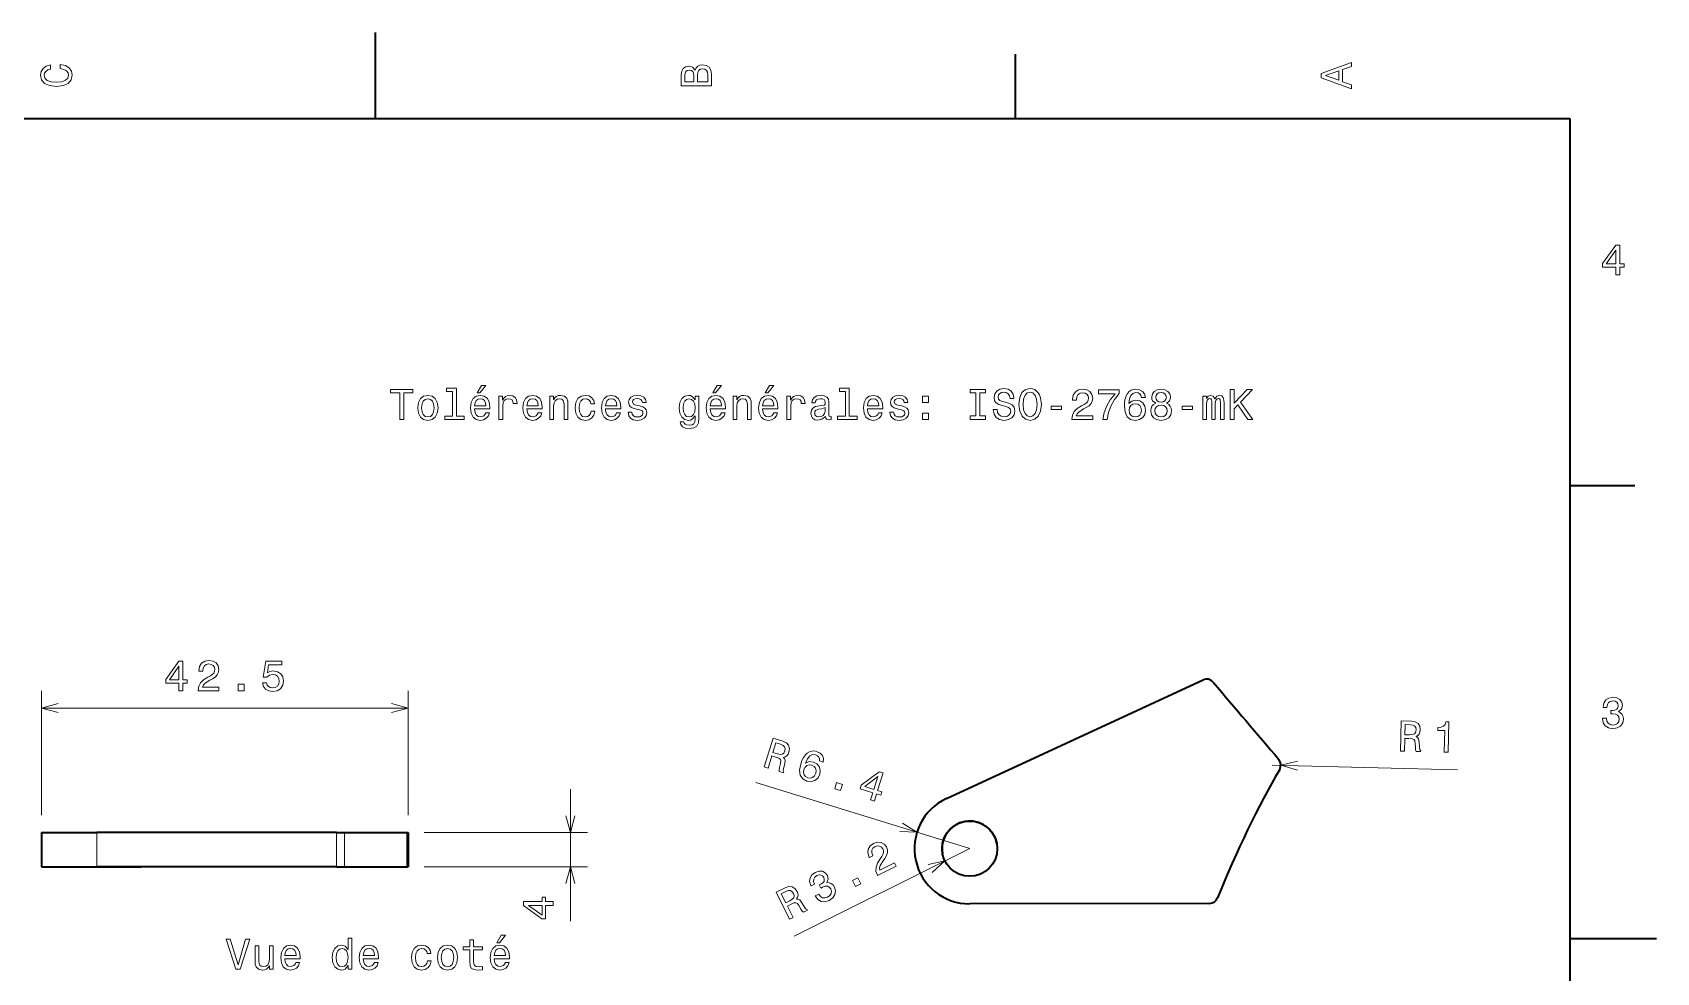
# Model space of a CAD drawing. Extents: x 0 to 297, y 0 to 210.
# Drawn here: x 108.7 to 297, y 101.1 to 210 of the extents above; entities that cross this region are included whole.
import ezdxf

# ---------------------------------------------------------------- set-up
doc = ezdxf.new("R2010")
doc.units = 0

msp = doc.modelspace()

# ---------------------------------------------------------------- linework, layer by layer
at = {"color": 7, "lineweight": 35, "ltscale": 0.25}
for p, q in [((148.5, 200), (148.5, 210)), ((287, 105), (297, 105))]:
    msp.add_line(p, q, dxfattribs=at)
at = {"color": 7, "lineweight": 35, "ltscale": 0.1875}
for p, q in [((222.699997, 200), (222.699997, 207.5)), ((287, 157.5), (294.5, 157.5))]:
    msp.add_line(p, q, dxfattribs=at)
at = {"color": 7, "lineweight": 35}
for p, q in [((287, 200), (10, 200)), ((287, 10), (287, 200)), ((214.685913, 121.222473), (244.429321, 134.967102)), ((143.974976, 117.287933), (116.174438, 117.287933)), ((143.974976, 113.287933), (116.174438, 113.287933)), ((245.184814, 109.072693), (217.384399, 109.012756))]:
    msp.add_line(p, q, dxfattribs=at)
at = {"color": 7, "lineweight": 13, "ltscale": 0.360513}
for p, q in [((109.774414, 119.287933), (109.774414, 133.708435)), ((152.272461, 119.287933), (152.272461, 133.708435))]:
    msp.add_line(p, q, dxfattribs=at)
at = {"color": 7, "lineweight": 13}
for p, q in [((109.774414, 131.708435), (152.272461, 131.708435)), ((252.447876, 125.098877), (273.942383, 124.55719)), ((217.370605, 115.412781), (192.585938, 123.082092)), ((217.370605, 115.412781), (197.019653, 105.257385))]:
    msp.add_line(p, q, dxfattribs=at)
at = {"color": 7, "lineweight": 13, "ltscale": 0.381653}
msp.add_line((171.071655, 107.021805), (171.071655, 122.287933), dxfattribs=at)
at = {"color": 7, "lineweight": 35, "ltscale": 0.160001}
for p, q in [((109.774414, 117.287933), (116.174438, 117.287933)), ((109.774414, 113.287933), (116.174438, 113.287933))]:
    msp.add_line(p, q, dxfattribs=at)
at = {"color": 7, "lineweight": 35, "ltscale": 0.1}
for p, q in [((109.774414, 117.287933), (109.774414, 113.287933)), ((152.272461, 117.287933), (152.272461, 113.287933))]:
    msp.add_line(p, q, dxfattribs=at)
at = {"color": 7, "lineweight": 13, "ltscale": 0.1}
for p, q in [((116.174438, 113.287933), (116.174438, 117.287933)), ((143.974976, 113.287933), (143.974976, 117.287933)), ((144.901733, 113.287933), (144.901733, 117.287933)), ((152.134033, 117.287933), (152.134033, 113.287933))]:
    msp.add_line(p, q, dxfattribs=at)
at = {"color": 7, "lineweight": 35, "ltscale": 0.023169}
for p, q in [((143.974976, 117.287933), (144.901733, 117.287933)), ((143.974976, 113.287933), (144.901733, 113.287933))]:
    msp.add_line(p, q, dxfattribs=at)
at = {"color": 7, "lineweight": 35, "ltscale": 0.180807}
for p, q in [((144.901733, 117.287933), (152.134033, 117.287933)), ((144.901733, 113.287933), (152.134033, 113.287933))]:
    msp.add_line(p, q, dxfattribs=at)
at = {"color": 7, "lineweight": 35, "ltscale": 0.003461}
for p, q in [((152.134033, 117.287933), (152.272461, 117.287933)), ((152.134033, 113.287933), (152.272461, 113.287933))]:
    msp.add_line(p, q, dxfattribs=at)
at = {"color": 7, "lineweight": 13, "ltscale": 0.473441}
for p, q in [((154.134033, 117.287933), (173.071655, 117.287933)), ((154.134033, 113.287933), (173.071655, 113.287933))]:
    msp.add_line(p, q, dxfattribs=at)
at = {"color": 7, "lineweight": 35, "ltscale": 0.253098}
msp.add_line((111.074463, 113.287933), (121.198364, 113.287933), dxfattribs=at)
at = {"color": 7, "lineweight": 35, "ltscale": 0.253101}
msp.add_line((111.150391, 113.287933), (121.274414, 113.287933), dxfattribs=at)
at = {"color": 7, "lineweight": 13}
for points in [[(111.93206, 205.817017), (112.35569, 205.716141), (112.658287, 205.549713), (112.844887, 205.317734), (112.905403, 205.045395), (112.814629, 204.71759), (112.54229, 204.460388), (112.098488, 204.28891), (111.483215, 204.233429), (110.872986, 204.28891), (110.424141, 204.455338), (110.151802, 204.71254), (110.055984, 205.045395), (110.106415, 205.287476), (110.247627, 205.494247), (110.474571, 205.655624), (110.787247, 205.766571), (110.787247, 206.245682), (110.308144, 206.094391), (109.94503, 205.832138), (109.718086, 205.474075), (109.637398, 205.045395), (109.763474, 204.510818), (110.116501, 204.10231), (110.696472, 203.840057), (111.483215, 203.749283), (112.269958, 203.840057), (112.84993, 204.10231), (113.208, 204.510818), (113.329041, 205.045395), (113.233215, 205.51442), (112.965927, 205.892654), (112.527161, 206.159943), (111.93206, 206.301163)], [(185.542007, 205.630417), (185.249496, 205.983429), (185.052811, 206.074219), (184.81073, 206.104477), (184.432495, 206.03891), (184.160156, 205.842224), (183.993729, 205.524506), (183.933212, 205.080704), (183.933212, 203.835022), (187.433212, 203.835022), (187.433212, 205.151306), (187.36261, 205.620331), (187.155838, 205.968307), (186.828018, 206.185165), (186.384216, 206.260818), (186.08667, 206.215424), (185.839554, 206.094391), (185.65799, 205.897705)], [(185.385666, 204.984879), (185.385666, 204.298996), (184.351807, 204.298996), (184.351807, 205.025223), (184.382065, 205.297562), (184.472839, 205.489197), (184.629181, 205.605194), (184.86116, 205.645538), (185.093155, 205.600143), (185.254532, 205.479111), (185.355408, 205.272339)], [(187.014618, 205.095825), (187.014618, 204.298996), (185.809296, 204.298996), (185.809296, 205.050446), (185.844589, 205.368164), (185.9505, 205.595108), (186.132065, 205.731277), (186.394302, 205.776657), (186.671692, 205.731277), (186.863327, 205.605194), (186.979324, 205.393372)], [(261.633209, 203.466858), (261.633209, 203.930847), (260.604401, 204.298996), (260.604401, 205.695969), (261.633209, 206.064133), (261.633209, 206.538193), (258.128174, 205.257217), (258.128174, 204.742798)], [(260.17572, 204.460388), (258.632477, 205), (260.17572, 205.539627)], [(292.277374, 181.916794), (292.731262, 181.916794), (292.731262, 182.784225), (293.23056, 182.784225), (293.23056, 183.187683), (292.731262, 183.187683), (292.731262, 185.341141), (292.272339, 185.341141), (290.739197, 183.228027), (290.739197, 182.784225), (292.277374, 182.784225)], [(291.162842, 183.187683), (292.277374, 184.756134), (292.277374, 183.187683)], [(151.286026, 165.143372), (151.75, 165.143372), (151.75, 168.219742), (152.809082, 168.219742), (152.809082, 168.643372), (150.221909, 168.643372), (150.221909, 168.219742), (151.286026, 168.219742)], [(153.378967, 166.494949), (153.459656, 165.879684), (153.69165, 165.425797), (154.059799, 165.143372), (154.554031, 165.047546), (155.043228, 165.143372), (155.411377, 165.420746), (155.643372, 165.874634), (155.729111, 166.494949), (155.643372, 167.110229), (155.411377, 167.569168), (155.043228, 167.846542), (154.554031, 167.947403), (154.059799, 167.846542), (153.69165, 167.564117), (153.459656, 167.110229)], [(157.42868, 168.391205), (157.42868, 165.516571), (156.515854, 165.516571), (156.515854, 165.143372), (158.780258, 165.143372), (158.780258, 165.516571), (157.872482, 165.516571), (157.872482, 168.764404), (156.732712, 168.764404), (156.732712, 168.391205)], [(159.970459, 166.368881), (161.745682, 166.368881), (161.750717, 166.575653), (161.670029, 167.155624), (161.44812, 167.58934), (161.095108, 167.851578), (160.626083, 167.947403), (160.167145, 167.846542), (159.814117, 167.564117), (159.587173, 167.105194), (159.506485, 166.5), (159.582138, 165.879684), (159.809082, 165.425797), (160.157059, 165.143372), (160.610947, 165.047546), (161.004318, 165.113113), (161.327087, 165.284576), (161.564117, 165.556915), (161.700287, 165.920029), (161.261536, 165.920029), (161.170746, 165.718292), (161.039627, 165.567001), (160.666428, 165.445969), (160.378967, 165.501434), (160.162109, 165.677948), (160.020889, 165.965424), (159.970459, 166.353745)], [(160.278091, 168.219742), (160.575653, 168.219742), (161.276657, 169.077087), (160.782425, 169.077087)], [(162.784576, 165.143372), (163.228394, 165.143372), (163.228394, 166.691635), (163.273773, 167.064835), (163.409943, 167.332138), (163.631851, 167.493515), (163.929398, 167.548996), (164.151291, 167.513687), (164.317719, 167.412827), (164.418594, 167.241348), (164.453888, 167.009369), (164.90274, 167.009369), (164.842224, 167.417862), (164.675797, 167.710373), (164.398422, 167.886887), (164.020172, 167.947403), (163.76297, 167.907059), (163.541061, 167.806198), (163.344376, 167.63472), (163.188034, 167.40274), (163.188034, 167.851578), (162.784576, 167.851578)], [(166.042511, 166.368881), (167.817719, 166.368881), (167.822769, 166.575653), (167.742081, 167.155624), (167.520172, 167.58934), (167.167145, 167.851578), (166.69812, 167.947403), (166.239197, 167.846542), (165.886169, 167.564117), (165.659225, 167.105194), (165.578537, 166.5), (165.654175, 165.879684), (165.881119, 165.425797), (166.229111, 165.143372), (166.682999, 165.047546), (167.07637, 165.113113), (167.399139, 165.284576), (167.636169, 165.556915), (167.772339, 165.920029), (167.333572, 165.920029), (167.242798, 165.718292), (167.111664, 165.567001), (166.73848, 165.445969), (166.451004, 165.501434), (166.234146, 165.677948), (166.092941, 165.965424), (166.042511, 166.353745)], [(168.690201, 165.143372), (169.134003, 165.143372), (169.134003, 166.706772), (169.179398, 167.064835), (169.325653, 167.327087), (169.552597, 167.48848), (169.855194, 167.548996), (170.09726, 167.498566), (170.248566, 167.362396), (170.324203, 167.135452), (170.349426, 166.832855), (170.349426, 165.143372), (170.793228, 165.143372), (170.793228, 166.92363), (170.773056, 167.281708), (170.682281, 167.579254), (170.384735, 167.851578), (169.920746, 167.947403), (169.663544, 167.912109), (169.446686, 167.816284), (169.260086, 167.654892), (169.113831, 167.438034), (169.113831, 167.851578), (168.690201, 167.851578)], [(173.451004, 166.953888), (173.889771, 166.953888), (173.798996, 167.357346), (173.582138, 167.675079), (173.244232, 167.871765), (172.805481, 167.947403), (172.32132, 167.846542), (171.953171, 167.564117), (171.721191, 167.105194), (171.640488, 166.489914), (171.716141, 165.879684), (171.943085, 165.425797), (172.301147, 165.143372), (172.790344, 165.047546), (173.22406, 165.123199), (173.561966, 165.335007), (173.793945, 165.667862), (173.894806, 166.111664), (173.471191, 166.111664), (173.395538, 165.829254), (173.254318, 165.617432), (173.052597, 165.486313), (172.805481, 165.445969), (172.497833, 165.51152), (172.27594, 165.713257), (172.139771, 166.041061), (172.094376, 166.505035), (172.139771, 166.958939), (172.280975, 167.286743), (172.507935, 167.48848), (172.805481, 167.559082), (173.067719, 167.513687), (173.264404, 167.39769), (173.395538, 167.206055)], [(175.150574, 166.368881), (176.925797, 166.368881), (176.930832, 166.575653), (176.850143, 167.155624), (176.628235, 167.58934), (176.275223, 167.851578), (175.806198, 167.947403), (175.34726, 167.846542), (174.994232, 167.564117), (174.767288, 167.105194), (174.6866, 166.5), (174.762253, 165.879684), (174.989197, 165.425797), (175.337173, 165.143372), (175.791061, 165.047546), (176.184433, 165.113113), (176.507202, 165.284576), (176.744232, 165.556915), (176.880402, 165.920029), (176.44165, 165.920029), (176.350861, 165.718292), (176.219742, 165.567001), (175.846542, 165.445969), (175.559082, 165.501434), (175.342224, 165.677948), (175.201004, 165.965424), (175.150574, 166.353745)], [(179.124634, 166.721909), (178.695969, 166.822769), (178.378235, 166.938766), (178.272339, 167.175797), (178.302597, 167.342224), (178.408508, 167.463257), (178.579971, 167.53891), (178.827087, 167.569168), (179.064117, 167.53891), (179.250717, 167.44812), (179.371765, 167.311966), (179.422195, 167.130402), (179.855911, 167.130402), (179.855911, 167.140488), (179.780258, 167.468292), (179.573486, 167.72551), (179.250717, 167.886887), (178.827087, 167.947403), (178.398407, 167.886887), (178.085739, 167.720459), (177.889053, 167.473343), (177.828522, 167.16066), (177.873917, 166.858063), (178.015137, 166.646255), (178.247116, 166.494949), (178.585022, 166.389053), (179.079254, 166.268005), (179.381836, 166.141937), (179.46254, 166.041061), (179.492798, 165.889771), (179.447403, 165.703171), (179.32637, 165.561966), (179.129684, 165.471176), (178.867432, 165.440918), (178.590057, 165.471176), (178.388336, 165.577087), (178.252167, 165.748566), (178.196686, 165.985596), (177.768005, 165.985596), (177.838623, 165.582138), (178.045395, 165.289627), (178.373199, 165.113113), (178.827087, 165.047546), (179.301147, 165.113113), (179.649139, 165.289627), (179.860947, 165.572052), (179.9366, 165.940201), (179.881119, 166.257919), (179.724777, 166.474777), (179.467575, 166.615997)], [(185.978394, 165.264404), (185.978394, 167.851578), (185.554749, 167.851578), (185.554749, 167.412827), (185.206772, 167.811234), (184.994949, 167.912109), (184.757919, 167.947403), (184.329254, 167.846542), (183.996399, 167.564117), (183.779541, 167.110229), (183.703888, 166.5), (183.779541, 165.88472), (183.996399, 165.430832), (184.329254, 165.143372), (184.757919, 165.047546), (185, 165.082855), (185.201721, 165.17363), (185.554749, 165.556915), (185.554749, 165.17363), (185.514404, 164.871033), (185.403458, 164.654175), (185.191635, 164.528091), (184.873917, 164.482712), (184.596542, 164.51297), (184.399857, 164.588623), (184.283859, 164.719742), (184.248566, 164.896255), (183.819885, 164.896255), (183.819885, 164.876083), (183.885437, 164.553314), (184.087173, 164.311234), (184.409943, 164.154892), (184.848694, 164.099426), (185.373199, 164.175079), (185.721176, 164.386887), (185.917862, 164.755051)], [(187.294662, 166.368881), (189.069885, 166.368881), (189.074921, 166.575653), (188.994232, 167.155624), (188.772339, 167.58934), (188.419312, 167.851578), (187.950287, 167.947403), (187.491348, 167.846542), (187.138321, 167.564117), (186.911377, 167.105194), (186.830688, 166.5), (186.906342, 165.879684), (187.133286, 165.425797), (187.481262, 165.143372), (187.93515, 165.047546), (188.328522, 165.113113), (188.651291, 165.284576), (188.888321, 165.556915), (189.02449, 165.920029), (188.585724, 165.920029), (188.494949, 165.718292), (188.363831, 165.567001), (187.990631, 165.445969), (187.703171, 165.501434), (187.486313, 165.677948), (187.345093, 165.965424), (187.294662, 166.353745)], [(187.602295, 168.219742), (187.899857, 168.219742), (188.600861, 169.077087), (188.106628, 169.077087)], [(189.942352, 165.143372), (190.386169, 165.143372), (190.386169, 166.706772), (190.431549, 167.064835), (190.577805, 167.327087), (190.804749, 167.48848), (191.107346, 167.548996), (191.349426, 167.498566), (191.500717, 167.362396), (191.57637, 167.135452), (191.601578, 166.832855), (191.601578, 165.143372), (192.04538, 165.143372), (192.04538, 166.92363), (192.025208, 167.281708), (191.934433, 167.579254), (191.636887, 167.851578), (191.172913, 167.947403), (190.91571, 167.912109), (190.698853, 167.816284), (190.512238, 167.654892), (190.365997, 167.438034), (190.365997, 167.851578), (189.942352, 167.851578)], [(193.366714, 166.368881), (195.141922, 166.368881), (195.146973, 166.575653), (195.066284, 167.155624), (194.844376, 167.58934), (194.491348, 167.851578), (194.022339, 167.947403), (193.5634, 167.846542), (193.210373, 167.564117), (192.983429, 167.105194), (192.90274, 166.5), (192.978378, 165.879684), (193.205322, 165.425797), (193.553314, 165.143372), (194.007202, 165.047546), (194.400574, 165.113113), (194.723343, 165.284576), (194.960373, 165.556915), (195.096542, 165.920029), (194.657776, 165.920029), (194.567001, 165.718292), (194.435883, 165.567001), (194.062683, 165.445969), (193.775208, 165.501434), (193.55835, 165.677948), (193.417145, 165.965424), (193.366714, 166.353745)], [(193.674347, 168.219742), (193.971893, 168.219742), (194.672913, 169.077087), (194.178665, 169.077087)], [(196.180832, 165.143372), (196.624634, 165.143372), (196.624634, 166.691635), (196.670029, 167.064835), (196.806183, 167.332138), (197.028091, 167.493515), (197.325638, 167.548996), (197.547546, 167.513687), (197.713974, 167.412827), (197.814835, 167.241348), (197.850143, 167.009369), (198.298981, 167.009369), (198.238464, 167.417862), (198.072037, 167.710373), (197.794662, 167.886887), (197.416412, 167.947403), (197.15921, 167.907059), (196.937317, 167.806198), (196.740631, 167.63472), (196.58429, 167.40274), (196.58429, 167.851578), (196.180832, 167.851578)], [(200.65921, 165.496399), (200.65921, 165.481262), (200.684433, 165.309799), (200.760071, 165.188766), (201.077805, 165.092941), (201.324921, 165.133286), (201.324921, 165.476227), (201.219009, 165.46109), (201.077805, 165.526657), (201.052582, 165.728394), (201.052582, 167.130402), (200.992065, 167.48848), (200.815552, 167.740631), (200.507919, 167.891937), (200.074203, 167.947403), (199.650574, 167.886887), (199.337891, 167.715424), (199.141205, 167.44812), (199.075638, 167.095108), (199.075638, 167.064835), (199.47406, 167.064835), (199.509369, 167.276657), (199.620316, 167.427948), (199.801865, 167.518738), (200.059067, 167.554031), (200.306183, 167.528824), (200.482697, 167.453171), (200.588608, 167.322052), (200.623917, 167.140488), (200.603745, 166.92868), (200.523041, 166.822769), (200.32132, 166.772339), (199.943085, 166.731995), (199.509369, 166.641205), (199.201721, 166.479828), (199.020172, 166.227661), (198.964691, 165.854462), (199.015121, 165.521606), (199.171463, 165.27449), (199.42363, 165.118149), (199.771606, 165.062683), (200.240631, 165.168594)], [(202.969009, 168.391205), (202.969009, 165.516571), (202.056183, 165.516571), (202.056183, 165.143372), (204.320602, 165.143372), (204.320602, 165.516571), (203.412811, 165.516571), (203.412811, 168.764404), (202.273041, 168.764404), (202.273041, 168.391205)], [(205.510803, 166.368881), (207.286011, 166.368881), (207.291061, 166.575653), (207.210358, 167.155624), (206.988464, 167.58934), (206.635437, 167.851578), (206.166412, 167.947403), (205.707489, 167.846542), (205.354462, 167.564117), (205.127518, 167.105194), (205.046814, 166.5), (205.122467, 165.879684), (205.349411, 165.425797), (205.697403, 165.143372), (206.151291, 165.047546), (206.544662, 165.113113), (206.867432, 165.284576), (207.104462, 165.556915), (207.240631, 165.920029), (206.801865, 165.920029), (206.71109, 165.718292), (206.579956, 165.567001), (206.206757, 165.445969), (205.919296, 165.501434), (205.702438, 165.677948), (205.561234, 165.965424), (205.510803, 166.353745)], [(209.484863, 166.721909), (209.056183, 166.822769), (208.738464, 166.938766), (208.632553, 167.175797), (208.662811, 167.342224), (208.768723, 167.463257), (208.940186, 167.53891), (209.187317, 167.569168), (209.424347, 167.53891), (209.610947, 167.44812), (209.731979, 167.311966), (209.78241, 167.130402), (210.216125, 167.130402), (210.216125, 167.140488), (210.140472, 167.468292), (209.933716, 167.72551), (209.610947, 167.886887), (209.187317, 167.947403), (208.758636, 167.886887), (208.445953, 167.720459), (208.249268, 167.473343), (208.188751, 167.16066), (208.234146, 166.858063), (208.375351, 166.646255), (208.60733, 166.494949), (208.945236, 166.389053), (209.439468, 166.268005), (209.742065, 166.141937), (209.822754, 166.041061), (209.853012, 165.889771), (209.807632, 165.703171), (209.686584, 165.561966), (209.489899, 165.471176), (209.227661, 165.440918), (208.950287, 165.471176), (208.74855, 165.577087), (208.612381, 165.748566), (208.556915, 165.985596), (208.128235, 165.985596), (208.198837, 165.582138), (208.405609, 165.289627), (208.733429, 165.113113), (209.187317, 165.047546), (209.661377, 165.113113), (210.009354, 165.289627), (210.221176, 165.572052), (210.296814, 165.940201), (210.241348, 166.257919), (210.085007, 166.474777), (209.827805, 166.615997)], [(211.890472, 167.100143), (212.586441, 167.100143), (212.586441, 167.851578), (211.890472, 167.851578)], [(218.078522, 165.567001), (217.432983, 165.567001), (217.432983, 165.143372), (219.188019, 165.143372), (219.188019, 165.567001), (218.542496, 165.567001), (218.542496, 168.219742), (219.188019, 168.219742), (219.188019, 168.643372), (217.432983, 168.643372), (217.432983, 168.219742), (218.078522, 168.219742)], [(220.549713, 166.298264), (220.090759, 166.298264), (220.191635, 165.763687), (220.443787, 165.370316), (220.832123, 165.133286), (221.356628, 165.047546), (221.876068, 165.128235), (222.264404, 165.350143), (222.51152, 165.69812), (222.602295, 166.157059), (222.526642, 166.570602), (222.314835, 166.837891), (221.971893, 167.014404), (221.51297, 167.145538), (221.119598, 167.241348), (220.862381, 167.35231), (220.716125, 167.513687), (220.670746, 167.765854), (220.716125, 167.992798), (220.84726, 168.164261), (221.048981, 168.280258), (221.326355, 168.320602), (221.60878, 168.270172), (221.830688, 168.134003), (221.976929, 167.907059), (222.047546, 167.599426), (222.50647, 167.599426), (222.50647, 167.609512), (222.425781, 168.083572), (222.188751, 168.4366), (221.815552, 168.658508), (221.311234, 168.734146), (220.85733, 168.658508), (220.504303, 168.446686), (220.277374, 168.118881), (220.196686, 167.695251), (220.262238, 167.317001), (220.453888, 167.059799), (220.75647, 166.888321), (221.170013, 166.757202), (221.578522, 166.641205), (221.886169, 166.530258), (222.072754, 166.368881), (222.138321, 166.106628), (222.077805, 165.83934), (221.921463, 165.637604), (221.684433, 165.51152), (221.376801, 165.471176), (221.033844, 165.526657), (220.771606, 165.688034), (220.605179, 165.950287)], [(223.086456, 166.893372), (223.177231, 166.106628), (223.439484, 165.526657), (223.847977, 165.168594), (224.382568, 165.047546), (224.912109, 165.168594), (225.325653, 165.526657), (225.582855, 166.106628), (225.678665, 166.893372), (225.582855, 167.675079), (225.471893, 167.992798), (225.325653, 168.255035), (224.912109, 168.613113), (224.659943, 168.703888), (224.382568, 168.739197), (223.842926, 168.613113), (223.434433, 168.260086), (223.177231, 167.680115)], [(223.570602, 166.893372), (223.626068, 167.503601), (223.792511, 167.952454), (224.049713, 168.224777), (224.382568, 168.320602), (224.710358, 168.224777), (224.967575, 167.947403), (225.134003, 167.498566), (225.194519, 166.893372), (225.134003, 166.283142), (224.967575, 165.83429), (224.710358, 165.561966), (224.382568, 165.471176), (224.049713, 165.561966), (223.792511, 165.83429), (223.626068, 166.278091)], [(229.22406, 165.143372), (231.629684, 165.143372), (231.629684, 165.577087), (229.728394, 165.577087), (229.83429, 165.814117), (230.015854, 166.010803), (230.575653, 166.368881), (230.873199, 166.520172), (231.206055, 166.73703), (231.443085, 166.989197), (231.579254, 167.286743), (231.629684, 167.624634), (231.543945, 168.048264), (231.306915, 168.381119), (230.943802, 168.592941), (230.474792, 168.668594), (229.990631, 168.582855), (229.622482, 168.345825), (229.385437, 167.967575), (229.304749, 167.468292), (229.304749, 167.39769), (229.763687, 167.39769), (229.763687, 167.438034), (229.809082, 167.780975), (229.945251, 168.033142), (230.162109, 168.194519), (230.44957, 168.25), (230.742065, 168.19957), (230.958923, 168.073486), (231.100143, 167.876801), (231.150574, 167.629684), (231.115265, 167.39769), (231.019455, 167.201004), (230.858063, 167.029541), (230.636169, 166.878235), (230.338623, 166.716858), (229.844391, 166.404175), (229.496399, 166.07132), (229.289627, 165.667862), (229.22406, 165.158508)], [(232.789627, 165.143372), (233.298996, 165.143372), (233.465424, 165.97551), (233.757935, 166.752167), (234.171478, 167.473343), (234.71109, 168.149139), (234.71109, 168.567719), (232.310516, 168.567719), (232.310516, 168.108795), (234.226959, 168.108795), (233.672195, 167.427948), (233.253601, 166.716858), (232.96109, 165.960373)], [(237.73703, 167.700287), (237.64122, 168.108795), (237.419312, 168.411377), (237.076385, 168.603027), (236.632568, 168.668594), (236.335022, 168.633286), (236.07782, 168.53746), (235.850861, 168.381119), (235.659225, 168.159225), (235.507935, 167.881851), (235.396973, 167.543945), (235.326385, 167.145538), (235.306213, 166.696686), (235.386902, 165.980545), (235.634003, 165.46109), (236.032425, 165.148422), (236.577087, 165.042511), (237.066284, 165.133286), (237.439484, 165.370316), (237.681564, 165.743515), (237.767303, 166.217575), (237.681564, 166.696686), (237.449585, 167.064835), (237.091507, 167.296829), (236.647705, 167.377518), (236.168594, 167.276657), (235.810516, 166.989197), (235.886169, 167.543945), (236.047546, 167.942368), (236.294678, 168.179398), (236.637604, 168.260086), (236.889771, 168.219742), (237.081421, 168.113831), (237.207489, 167.937317), (237.273071, 167.700287)], [(238.937332, 167.029541), (238.680115, 166.888321), (238.503601, 166.691635), (238.39267, 166.444519), (238.357361, 166.146973), (238.438049, 165.69812), (238.670044, 165.350143), (239.048279, 165.128235), (239.562683, 165.042511), (240.072052, 165.128235), (240.450287, 165.350143), (240.682281, 165.69812), (240.768021, 166.146973), (240.727676, 166.444519), (240.621765, 166.691635), (240.440216, 166.888321), (240.188049, 167.029541), (240.389771, 167.150574), (240.530991, 167.317001), (240.61673, 167.518738), (240.646973, 167.765854), (240.566284, 168.123917), (240.354477, 168.411377), (240.011536, 168.597977), (239.562683, 168.668594), (239.108795, 168.597977), (238.765869, 168.411377), (238.549011, 168.123917), (238.473358, 167.765854), (238.498566, 167.518738), (238.584305, 167.317001)], [(238.952454, 167.72551), (238.992798, 167.947403), (239.113831, 168.118881), (239.305481, 168.224777), (239.562683, 168.265137), (239.81485, 168.224777), (240.0065, 168.118881), (240.127533, 167.947403), (240.172913, 167.72551), (240.127533, 167.498566), (240.0065, 167.322052), (239.81485, 167.206055), (239.562683, 167.170746), (239.305481, 167.21109), (239.113831, 167.322052), (238.992798, 167.498566)], [(244.414276, 165.143372), (244.822784, 165.143372), (244.822784, 166.953888), (244.847992, 167.226227), (244.923645, 167.422913), (245.039642, 167.53891), (245.190948, 167.58429), (245.311981, 167.543945), (245.39267, 167.443085), (245.433014, 167.271606), (245.448151, 167.044662), (245.448151, 165.143372), (245.831421, 165.143372), (245.831421, 166.953888), (245.856644, 167.221176), (245.932281, 167.417862), (246.053329, 167.53891), (246.20462, 167.58429), (246.325653, 167.543945), (246.406357, 167.443085), (246.456787, 167.044662), (246.456787, 165.143372), (246.865295, 165.143372), (246.865295, 167.014404), (246.840073, 167.40274), (246.759384, 167.700287), (246.597992, 167.881851), (246.335754, 167.947403), (246.028107, 167.846542), (245.791077, 167.554031), (245.604492, 167.841492), (245.291809, 167.947403), (245.004333, 167.846542), (244.807648, 167.564117), (244.807648, 167.851578), (244.414276, 167.851578)], [(247.576385, 165.143372), (248.040375, 165.143372), (248.040375, 166.389053), (248.453918, 166.832855), (249.628983, 165.143372), (250.193817, 165.143372), (248.781708, 167.170746), (250.153473, 168.643372), (249.538208, 168.643372), (248.040375, 167.02449), (248.040375, 168.643372), (247.576385, 168.643372)], [(153.832855, 166.5), (153.878235, 166.953888), (154.019455, 167.281708), (154.246399, 167.483429), (154.554031, 167.554031), (154.856628, 167.483429), (155.083572, 167.286743), (155.224777, 166.953888), (155.275223, 166.5), (155.224777, 166.041061), (155.083572, 165.708206), (154.856628, 165.506485), (154.554031, 165.440918), (154.246399, 165.506485), (154.019455, 165.708206), (153.878235, 166.041061)], [(159.970459, 166.742081), (160.02594, 167.090057), (160.162109, 167.34726), (160.368881, 167.503601), (160.641205, 167.559082), (160.908508, 167.503601), (161.11528, 167.34726), (161.241348, 167.090057), (161.286743, 166.742081)], [(166.042511, 166.742081), (166.097977, 167.090057), (166.234146, 167.34726), (166.440918, 167.503601), (166.713257, 167.559082), (166.980545, 167.503601), (167.187317, 167.34726), (167.3134, 167.090057), (167.358795, 166.742081)], [(175.150574, 166.742081), (175.206055, 167.090057), (175.342224, 167.34726), (175.548996, 167.503601), (175.82132, 167.559082), (176.088623, 167.503601), (176.295395, 167.34726), (176.421478, 167.090057), (176.466858, 166.742081)], [(184.162827, 166.5), (184.208206, 166.948853), (184.344376, 167.281708), (184.556198, 167.478394), (184.838623, 167.548996), (185.136169, 167.478394), (185.358063, 167.281708), (185.494232, 166.948853), (185.544662, 166.5), (185.494232, 166.041061), (185.358063, 165.713257), (185.136169, 165.51152), (184.838623, 165.445969), (184.556198, 165.51152), (184.344376, 165.713257), (184.208206, 166.046112)], [(187.294662, 166.742081), (187.350143, 167.090057), (187.486313, 167.34726), (187.693085, 167.503601), (187.965424, 167.559082), (188.232712, 167.503601), (188.439484, 167.34726), (188.565552, 167.090057), (188.610947, 166.742081)], [(193.366714, 166.742081), (193.42218, 167.090057), (193.55835, 167.34726), (193.765121, 167.503601), (194.03746, 167.559082), (194.304749, 167.503601), (194.51152, 167.34726), (194.637604, 167.090057), (194.682983, 166.742081)], [(200.60878, 166.091492), (200.548264, 165.829254), (200.386887, 165.627518), (200.144806, 165.496399), (199.84726, 165.451004), (199.655609, 165.476227), (199.51944, 165.556915), (199.433716, 165.69812), (199.408493, 165.894806), (199.428665, 166.07132), (199.509369, 166.197403), (199.832123, 166.338623), (200.240631, 166.399139), (200.60878, 166.520172)], [(205.510803, 166.742081), (205.566269, 167.090057), (205.702438, 167.34726), (205.90921, 167.503601), (206.181549, 167.559082), (206.448837, 167.503601), (206.655609, 167.34726), (206.781693, 167.090057), (206.827087, 166.742081)], [(211.890472, 165.143372), (212.586441, 165.143372), (212.586441, 165.894806), (211.890472, 165.894806)], [(226.80835, 166.298264), (228.028809, 166.298264), (228.028809, 166.696686), (226.80835, 166.696686)], [(237.278107, 166.21254), (237.222626, 165.894806), (237.081421, 165.65274), (236.854462, 165.491348), (236.572052, 165.440918), (236.274506, 165.491348), (236.047546, 165.64769), (235.901306, 165.889771), (235.855911, 166.207489), (235.906342, 166.520172), (236.047546, 166.757202), (236.279541, 166.908508), (236.592224, 166.963974), (236.864563, 166.908508), (237.081421, 166.762253), (237.222626, 166.525223)], [(238.841507, 166.157059), (238.886902, 166.424347), (239.033142, 166.626083), (239.260101, 166.757202), (239.562683, 166.802597), (239.860229, 166.757202), (240.087189, 166.626083), (240.233429, 166.424347), (240.283875, 166.157059), (240.233429, 165.869598), (240.087189, 165.65274), (239.860229, 165.51152), (239.562683, 165.466141), (239.260101, 165.51152), (239.033142, 165.65274), (238.886902, 165.869598)], [(241.988495, 166.298264), (243.208954, 166.298264), (243.208954, 166.696686), (241.988495, 166.696686)], [(125.696777, 133.708435), (126.150635, 133.708435), (126.150635, 134.575867), (126.649902, 134.575867), (126.649902, 134.97934), (126.150635, 134.97934), (126.150635, 137.132782), (125.691772, 137.132782), (124.158569, 135.019684), (124.158569, 134.575867), (125.696777, 134.575867)], [(124.582153, 134.97934), (125.696777, 136.54776), (125.696777, 134.97934)], [(127.924927, 133.708435), (130.330566, 133.708435), (130.330566, 134.142151), (128.429199, 134.142151), (128.535156, 134.379181), (128.716675, 134.575867), (129.276489, 134.933929), (129.574097, 135.085236), (129.90686, 135.302094), (130.143921, 135.55426), (130.280151, 135.851807), (130.330566, 136.189697), (130.244751, 136.613342), (130.007813, 136.946198), (129.644653, 137.15799), (129.175659, 137.233643), (128.691528, 137.147919), (128.323364, 136.910889), (128.086304, 136.532654), (128.005615, 136.033356), (128.005615, 135.962769), (128.4646, 135.962769), (128.4646, 136.003113), (128.509888, 136.346039), (128.646118, 136.598206), (128.862915, 136.759583), (129.150391, 136.815063), (129.442871, 136.764618), (129.65979, 136.63855), (129.801025, 136.441864), (129.85144, 136.194733), (129.816162, 135.962769), (129.720337, 135.766083), (129.55896, 135.594604), (129.337036, 135.443298), (129.039429, 135.281921), (128.545288, 134.969238), (128.197266, 134.636383), (127.990479, 134.232941), (127.924927, 133.723572)], [(135.376953, 134.621246), (135.487915, 134.207703), (135.734985, 133.884949), (136.098145, 133.683228), (136.562012, 133.607574), (137.071411, 133.698334), (137.469849, 133.945465), (137.722046, 134.338837), (137.817871, 134.84317), (137.732056, 135.312195), (137.48999, 135.680328), (137.111816, 135.917358), (136.622559, 136.003113), (136.244385, 135.942596), (135.951782, 135.776154), (136.093018, 136.719238), (137.626221, 136.719238), (137.626221, 137.132782), (135.755127, 137.132782), (135.477783, 135.276886), (135.881226, 135.276886), (136.173706, 135.513916), (136.546997, 135.59964), (136.869751, 135.544159), (137.116821, 135.382782), (137.273193, 135.135681), (137.328613, 134.817932), (137.273193, 134.500214), (137.111816, 134.253113), (136.864624, 134.096771), (136.546997, 134.04129), (136.279663, 134.076599), (136.072876, 134.192596), (135.921631, 134.374146), (135.845947, 134.621246)], [(132.543579, 133.708435), (133.239502, 133.708435), (133.239502, 134.459869), (132.543579, 134.459869)], [(290.729126, 130.51622), (290.729126, 130.480911), (290.809814, 129.996765), (291.046844, 129.633652), (291.420044, 129.401657), (291.914276, 129.315933), (292.438782, 129.401657), (292.832153, 129.623566), (293.08429, 129.976593), (293.175079, 130.430481), (293.134735, 130.728027), (293.023773, 130.970108), (292.842224, 131.156708), (292.600159, 131.292877), (292.927948, 131.565216), (293.043945, 131.998932), (292.968292, 132.392303), (292.751434, 132.68985), (292.398407, 132.87645), (291.914276, 132.942017), (291.460388, 132.861313), (291.112396, 132.63942), (290.885468, 132.286392), (290.809814, 131.817368), (290.809814, 131.782074), (291.258636, 131.782074), (291.299011, 132.104828), (291.430115, 132.336823), (291.641937, 132.478027), (291.939484, 132.528473), (292.201721, 132.488113), (292.393372, 132.382217), (292.509369, 132.210739), (292.554749, 131.97876), (292.509369, 131.731628), (292.388336, 131.565216), (292.176514, 131.46434), (291.889069, 131.434082), (291.692383, 131.439133), (291.692383, 131.04071), (291.939484, 131.050797), (292.257202, 131.005417), (292.494232, 130.884369), (292.635468, 130.687683), (292.685883, 130.430481), (292.630402, 130.13797), (292.484161, 129.921112), (292.252167, 129.784943), (291.944519, 129.739563), (291.626801, 129.789993), (291.394806, 129.941284), (291.248566, 130.183365), (291.193085, 130.51622)], [(267.31604, 126.724792), (267.784912, 126.712952), (267.822144, 128.190125), (268.301147, 128.17804), (268.653687, 128.154114), (268.873779, 128.077942), (268.990601, 127.908508), (269.033447, 127.609802), (269.047241, 127.155334), (269.069946, 126.857117), (269.126099, 126.679138), (269.655396, 126.665833), (269.657837, 126.761658), (269.54541, 126.905701), (269.511719, 127.168884), (269.490601, 127.734436), (269.415527, 128.15509), (269.302856, 128.289001), (269.123779, 128.389465), (269.328613, 128.510315), (269.474243, 128.683289), (269.570557, 128.902771), (269.607544, 129.16925), (269.547607, 129.594543), (269.353882, 129.917297), (269.026001, 130.117249), (268.573975, 130.194153), (267.404297, 130.223694)], [(272.384399, 126.597107), (272.843262, 126.585632), (272.932007, 130.10968), (272.589233, 130.118347), (272.490723, 129.813049), (272.303955, 129.610901), (272.023682, 129.496887), (271.639404, 129.466248), (271.630493, 129.108337), (272.447144, 129.087708)], [(193.552856, 124.876404), (194.000977, 124.737732), (194.437744, 126.149353), (194.895508, 126.007751), (195.228271, 125.888916), (195.419312, 125.755859), (195.48584, 125.561096), (195.446045, 125.261963), (195.335938, 124.820923), (195.276855, 124.52771), (195.282471, 124.341187), (195.788452, 124.184631), (195.816772, 124.276184), (195.747681, 124.445374), (195.786621, 124.707825), (195.919922, 125.257874), (195.96167, 125.683105), (195.889648, 125.842651), (195.744507, 125.987854), (195.974487, 126.048645), (196.161621, 126.175537), (196.313965, 126.360657), (196.421875, 126.607117), (196.479614, 127.032654), (196.380859, 127.395813), (196.119507, 127.677307), (195.705322, 127.874084), (194.587524, 128.220032)], [(268.432007, 129.768982), (268.73877, 129.730896), (268.953247, 129.6297), (269.084839, 129.449768), (269.123291, 129.171326), (269.06543, 128.880188), (268.924927, 128.707214), (268.690674, 128.622253), (268.372437, 128.605042), (267.833008, 128.618713), (267.862305, 129.783264)], [(195.453247, 127.503357), (195.738281, 127.383484), (195.917114, 127.227844), (195.994995, 127.018982), (195.956299, 126.74054), (195.821655, 126.476013), (195.639404, 126.347717), (195.390991, 126.329529), (195.079956, 126.399353), (194.564453, 126.558899), (194.908936, 127.671814)], [(200.39502, 125.43573), (200.424194, 125.854309), (200.301636, 126.208923), (200.030762, 126.493469), (199.626099, 126.687195), (199.331421, 126.741516), (199.057373, 126.726013), (198.794434, 126.643738), (198.545776, 126.488342), (198.319214, 126.268127), (198.113281, 125.978149), (197.928101, 125.618408), (197.776123, 125.195557), (197.641479, 124.487549), (197.723999, 123.918274), (198.012207, 123.501831), (198.501221, 123.239624), (198.995361, 123.181702), (199.421997, 123.297852), (199.76355, 123.582825), (199.985596, 124.010315), (200.045288, 124.493408), (199.932495, 124.913635), (199.659058, 125.24115), (199.258911, 125.449402), (198.771484, 125.49469), (198.34436, 125.325928), (198.580688, 125.833496), (198.852539, 126.166443), (199.158691, 126.319763), (199.510254, 126.295471), (199.739136, 126.182434), (199.890991, 126.024597), (199.959229, 125.818726), (199.951782, 125.572876)], [(199.516846, 124.150146), (199.369873, 123.863037), (199.163452, 123.673523), (198.898926, 123.586426), (198.614258, 123.621704), (198.344849, 123.757874), (198.174316, 123.974304), (198.106079, 124.248779), (198.156616, 124.565735), (198.297241, 124.849548), (198.502197, 125.034241), (198.768555, 125.110168), (199.08374, 125.07074), (199.327515, 124.937256), (199.491455, 124.733398), (199.556274, 124.46521)], [(205.886108, 121.059998), (206.319702, 120.925842), (206.57605, 121.754517), (207.053101, 121.606934), (207.172363, 121.992371), (206.695313, 122.139954), (207.331909, 124.197144), (206.893555, 124.332825), (204.804199, 122.767395), (204.672974, 122.343384), (206.142456, 121.888672)], [(201.719604, 122.349304), (202.384399, 122.143616), (202.606567, 122.86145), (201.94165, 123.0672)], [(205.197021, 122.603577), (206.725342, 123.772461), (206.261719, 122.274109)], [(206.68103, 112.313721), (208.833496, 113.387817), (208.639893, 113.77594), (206.938599, 112.927002), (206.927612, 113.18634), (207.002197, 113.44342), (207.343262, 114.013794), (207.54187, 114.281982), (207.74292, 114.624634), (207.842407, 114.956116), (207.831421, 115.283142), (207.725708, 115.608032), (207.459839, 115.948792), (207.099121, 116.140808), (206.679565, 116.168213), (206.226196, 116.026489), (205.831177, 115.733582), (205.607666, 115.357117), (205.564453, 114.912842), (205.71521, 114.430054), (205.746704, 114.366882), (206.157349, 114.571777), (206.139282, 114.60791), (206.026855, 114.934998), (206.036011, 115.221436), (206.158081, 115.462646), (206.390503, 115.640686), (206.674683, 115.726135), (206.925049, 115.710144), (207.139282, 115.597229), (207.294678, 115.398621), (207.366699, 115.175293), (207.368774, 114.956482), (207.300903, 114.731018), (207.169922, 114.496582), (206.975708, 114.219299), (206.673096, 113.718811), (206.510376, 113.265625), (206.505493, 112.812317), (206.674316, 112.327271)], [(199.468262, 109.943115), (199.484009, 109.91156), (199.772339, 109.514404), (200.146606, 109.295288), (200.584106, 109.254333), (201.064697, 109.398315), (201.495728, 109.709229), (201.748535, 110.083435), (201.816528, 110.511902), (201.69519, 110.958557), (201.526123, 111.206787), (201.318848, 111.37384), (201.072998, 111.459778), (200.795654, 111.473511), (200.967407, 111.863586), (200.877441, 112.303406), (200.634155, 112.621643), (200.307251, 112.791077), (199.908081, 112.800415), (199.445557, 112.642883), (199.075439, 112.367981), (198.863159, 112.014099), (198.817749, 111.596863), (198.959473, 111.143433), (198.97522, 111.111816), (199.376831, 111.312256), (199.268799, 111.61908), (199.282593, 111.885193), (199.409058, 112.10614), (199.652832, 112.284119), (199.905518, 112.365112), (200.124268, 112.355896), (200.304565, 112.254272), (200.44873, 112.066956), (200.518555, 111.825562), (200.484497, 111.62262), (200.339966, 111.437805), (200.096313, 111.282349), (199.918091, 111.199036), (200.095947, 110.842529), (200.312622, 110.961914), (200.617188, 111.063171), (200.883301, 111.06073), (201.097412, 110.947754), (201.257446, 110.740112), (201.338379, 110.453613), (201.304321, 110.194275), (201.157593, 109.968872), (200.902588, 109.790894), (200.595703, 109.694153), (200.320679, 109.725952), (200.081665, 109.877258), (199.883423, 110.15033)], [(204.127808, 111.039612), (204.75061, 111.350403), (204.415039, 112.022766), (203.792358, 111.712036)], [(169.071655, 108.817215), (169.071655, 109.271103), (168.204224, 109.271103), (168.204224, 109.770386), (167.800781, 109.770386), (167.800781, 109.271103), (165.647339, 109.271103), (165.647339, 108.812164), (167.760376, 107.279022), (168.204224, 107.279022), (168.204224, 108.817215)], [(196.478516, 107.222656), (196.898193, 107.432068), (196.238403, 108.754272), (196.667114, 108.968201), (196.989746, 109.112244), (197.219849, 109.148193), (197.402466, 109.053284), (197.580444, 108.80957), (197.805664, 108.414673), (197.965576, 108.161987), (198.098633, 108.031067), (198.572388, 108.267517), (198.529663, 108.35321), (198.362793, 108.427795), (198.209595, 108.644409), (197.925781, 109.134094), (197.662231, 109.470337), (197.499878, 109.535889), (197.294556, 109.540527), (197.418823, 109.743408), (197.466309, 109.964417), (197.448486, 110.203491), (197.356201, 110.456177), (197.103882, 110.803711), (196.781494, 110.997925), (196.398071, 111.020813), (195.962769, 110.87677), (194.915771, 110.35437)], [(196.036743, 110.434692), (196.325562, 110.544983), (196.562378, 110.55603), (196.763062, 110.458923), (196.92749, 110.231018), (197.012939, 109.946716), (196.969971, 109.728027), (196.802979, 109.543213), (196.529907, 109.378784), (196.046997, 109.137817), (195.526855, 110.180237)], [(167.800781, 107.702652), (166.2323, 108.817215), (167.800781, 108.817215)], [(133.418976, 104.936348), (132.541443, 101.955803), (131.638718, 104.936348), (131.159607, 104.936348), (132.289291, 101.431305), (132.79361, 101.431305), (133.898071, 104.936348)], [(136.621414, 104.139519), (136.177612, 104.139519), (136.177612, 102.576118), (136.127182, 102.213005), (135.980927, 101.95076), (135.753983, 101.789375), (135.456436, 101.738945), (135.219406, 101.779289), (135.0681, 101.900322), (134.982376, 102.107094), (134.962204, 102.399605), (134.962204, 104.139519), (134.518402, 104.139519), (134.518402, 102.359261), (134.533524, 102.00119), (134.629349, 101.703636), (134.92186, 101.431305), (135.390869, 101.335487), (135.643036, 101.370789), (135.859894, 101.461563), (136.046494, 101.617905), (136.197784, 101.844849), (136.197784, 101.431305), (136.621414, 101.431305)], [(137.95787, 102.656807), (139.733093, 102.656807), (139.738129, 102.863579), (139.65744, 103.44355), (139.435547, 103.877274), (139.08252, 104.139519), (138.613495, 104.235336), (138.154556, 104.134476), (137.801529, 103.852051), (137.574585, 103.39312), (137.493896, 102.787933), (137.56955, 102.167618), (137.796494, 101.713722), (138.14447, 101.431305), (138.598358, 101.335487), (138.99173, 101.401047), (139.314499, 101.572517), (139.551529, 101.844849), (139.687698, 102.207962), (139.248947, 102.207962), (139.158157, 102.006233), (139.027039, 101.854935), (138.653839, 101.733902), (138.366379, 101.789375), (138.149521, 101.965889), (138.008301, 102.253349), (137.95787, 102.641678)], [(137.95787, 103.030006), (138.013351, 103.377991), (138.149521, 103.635193), (138.356293, 103.791534), (138.628632, 103.847008), (138.89592, 103.791534), (139.102692, 103.635193), (139.228775, 103.377991), (139.274155, 103.030006)], [(145.305862, 101.849892), (145.305862, 101.431305), (145.749664, 101.431305), (145.749664, 105.052345), (145.310898, 105.052345), (145.310898, 103.725975), (144.973007, 104.109261), (144.766235, 104.200035), (144.529205, 104.235336), (144.100525, 104.134476), (143.76767, 103.852051), (143.550812, 103.398163), (143.475174, 102.787933), (143.550812, 102.177704), (143.76767, 101.718765), (144.100525, 101.431305), (144.529205, 101.335487), (144.766235, 101.370789), (144.978043, 101.461563)], [(144.604843, 103.836922), (144.897354, 103.766319), (145.119263, 103.569633), (145.250381, 103.241821), (145.300812, 102.787933), (145.250381, 102.329002), (145.119263, 102.00119), (144.897354, 101.799461), (144.604843, 101.733902), (144.327469, 101.799461), (144.115662, 102.00119), (143.974442, 102.334045), (143.929062, 102.787933), (143.974442, 103.236778), (144.115662, 103.56459), (144.327469, 103.766319)], [(147.065948, 102.656807), (148.841156, 102.656807), (148.846207, 102.863579), (148.765518, 103.44355), (148.54361, 103.877274), (148.190582, 104.139519), (147.721558, 104.235336), (147.262634, 104.134476), (146.909607, 103.852051), (146.682663, 103.39312), (146.601974, 102.787933), (146.677612, 102.167618), (146.904556, 101.713722), (147.252548, 101.431305), (147.706436, 101.335487), (148.099808, 101.401047), (148.422577, 101.572517), (148.659607, 101.844849), (148.795776, 102.207962), (148.35701, 102.207962), (148.266235, 102.006233), (148.135101, 101.854935), (147.761917, 101.733902), (147.474442, 101.789375), (147.257584, 101.965889), (147.116379, 102.253349), (147.065948, 102.641678)], [(147.065948, 103.030006), (147.121414, 103.377991), (147.257584, 103.635193), (147.464355, 103.791534), (147.736694, 103.847008), (148.003983, 103.791534), (148.210754, 103.635193), (148.336838, 103.377991), (148.382233, 103.030006)], [(154.474442, 103.241821), (154.913208, 103.241821), (154.822433, 103.645279), (154.605576, 103.963005), (154.26767, 104.159691), (153.828918, 104.235336), (153.344757, 104.134476), (152.976608, 103.852051), (152.744629, 103.39312), (152.663925, 102.777847), (152.739578, 102.167618), (152.966522, 101.713722), (153.324585, 101.431305), (153.813782, 101.335487), (154.247498, 101.411133), (154.585403, 101.622948), (154.817383, 101.955803), (154.918243, 102.399605), (154.494629, 102.399605), (154.418976, 102.117188), (154.277756, 101.905365), (154.076035, 101.774246), (153.828918, 101.733902), (153.521271, 101.799461), (153.299377, 102.00119), (153.163208, 102.329002), (153.117813, 102.792976), (153.163208, 103.246864), (153.304413, 103.574677), (153.531372, 103.776405), (153.828918, 103.847008), (154.091156, 103.80162), (154.287842, 103.685631), (154.418976, 103.493988)], [(155.654556, 102.78289), (155.73526, 102.167618), (155.967239, 101.713722), (156.335403, 101.431305), (156.829636, 101.335487), (157.318832, 101.431305), (157.686981, 101.708679), (157.918976, 102.162575), (158.0047, 102.78289), (157.918976, 103.398163), (157.686981, 103.857094), (157.318832, 104.134476), (156.829636, 104.235336), (156.335403, 104.134476), (155.967239, 103.852051), (155.73526, 103.398163)], [(156.108459, 102.787933), (156.153839, 103.241821), (156.295044, 103.569633), (156.522003, 103.771362), (156.829636, 103.841965), (157.132233, 103.771362), (157.359177, 103.574677), (157.500381, 103.241821), (157.550812, 102.787933), (157.500381, 102.329002), (157.359177, 101.996147), (157.132233, 101.794418), (156.829636, 101.728859), (156.522003, 101.794418), (156.295044, 101.996147), (156.153839, 102.329002)], [(159.416809, 103.670502), (159.416809, 102.313873), (159.447067, 101.875107), (159.588287, 101.572517), (159.870697, 101.396004), (160.349808, 101.335487), (160.874298, 101.360703), (160.874298, 101.743988), (160.491013, 101.713722), (160.143036, 101.754074), (159.956436, 101.88015), (159.875748, 102.091965), (159.860611, 102.389519), (159.860611, 103.670502), (160.874298, 103.670502), (160.874298, 104.048737), (159.860611, 104.048737), (159.860611, 104.84053), (159.416809, 104.84053), (159.416809, 104.048737), (158.650238, 104.048737), (158.650238, 103.670502)], [(162.246063, 102.656807), (164.021271, 102.656807), (164.026321, 102.863579), (163.945618, 103.44355), (163.723724, 103.877274), (163.370697, 104.139519), (162.901672, 104.235336), (162.442749, 104.134476), (162.089722, 103.852051), (161.862778, 103.39312), (161.782074, 102.787933), (161.857727, 102.167618), (162.084671, 101.713722), (162.432663, 101.431305), (162.886551, 101.335487), (163.279922, 101.401047), (163.602692, 101.572517), (163.839722, 101.844849), (163.975891, 102.207962), (163.537125, 102.207962), (163.44635, 102.006233), (163.315216, 101.854935), (162.942017, 101.733902), (162.654556, 101.789375), (162.437698, 101.965889), (162.296494, 102.253349), (162.246063, 102.641678)], [(162.246063, 103.030006), (162.301529, 103.377991), (162.437698, 103.635193), (162.64447, 103.791534), (162.916809, 103.847008), (163.184097, 103.791534), (163.390869, 103.635193), (163.516953, 103.377991), (163.562347, 103.030006)], [(162.553696, 104.507675), (162.851242, 104.507675), (163.552246, 105.365021), (163.058014, 105.365021)]]:
    msp.add_lwpolyline(points, close=True, dxfattribs=at)
for points in [[(111.706299, 132.226074), (109.774414, 131.708435), (111.706299, 131.190796)], [(150.340576, 131.190796), (152.272461, 131.708435), (150.340576, 132.226074)], [(255.391846, 125.54248), (253.44751, 125.073669), (255.365723, 124.507507)], [(170.554077, 119.219788), (171.071655, 117.287933), (171.589355, 119.219788)], [(209.258057, 117.381226), (211.256592, 117.304688), (209.564087, 118.370239)], [(171.589355, 111.356079), (171.071655, 113.287933), (170.554077, 111.356079)], [(213.009888, 112.658203), (214.507324, 113.983948), (212.547607, 113.584534)]]:
    msp.add_lwpolyline(points, dxfattribs=at)
at = {"color": 7, "lineweight": 35}
msp.add_circle((217.370605, 115.412781), 3.2, dxfattribs=at)
for centre, radius, start, end in [((244.848755, 134.059387), 1, 40.245582, 114.802065), ((4890.55957, 4066.186523), 6085.399268, 220.244562, 220.355157), ((252.447876, 125.098877), 1, 329.625541, 40.356217), ((217.370605, 115.412781), 6.4, 114.802065, 270.123419), ((217.370605, 115.412781), 3.2, 10.02766, 190.027655), ((245.182739, 110.072632), 1, 270.123419, 338.072473)]:
    msp.add_arc(centre, radius, start, end, dxfattribs=at)
at = {"color": 7, "lineweight": 13}
msp.add_arc((217.370605, 115.412781), 3.2, 206.519693, 242.329569, dxfattribs=at)
at = {"color": 7, "lineweight": 35}
msp.add_ellipse((255.799561, 95.303711), major_axis=(-13.925293, -43.635254), ratio=0.305644, start_param=4.0780181355, end_param=4.4750683845, dxfattribs=at)

doc.saveas('drawing.dxf')
